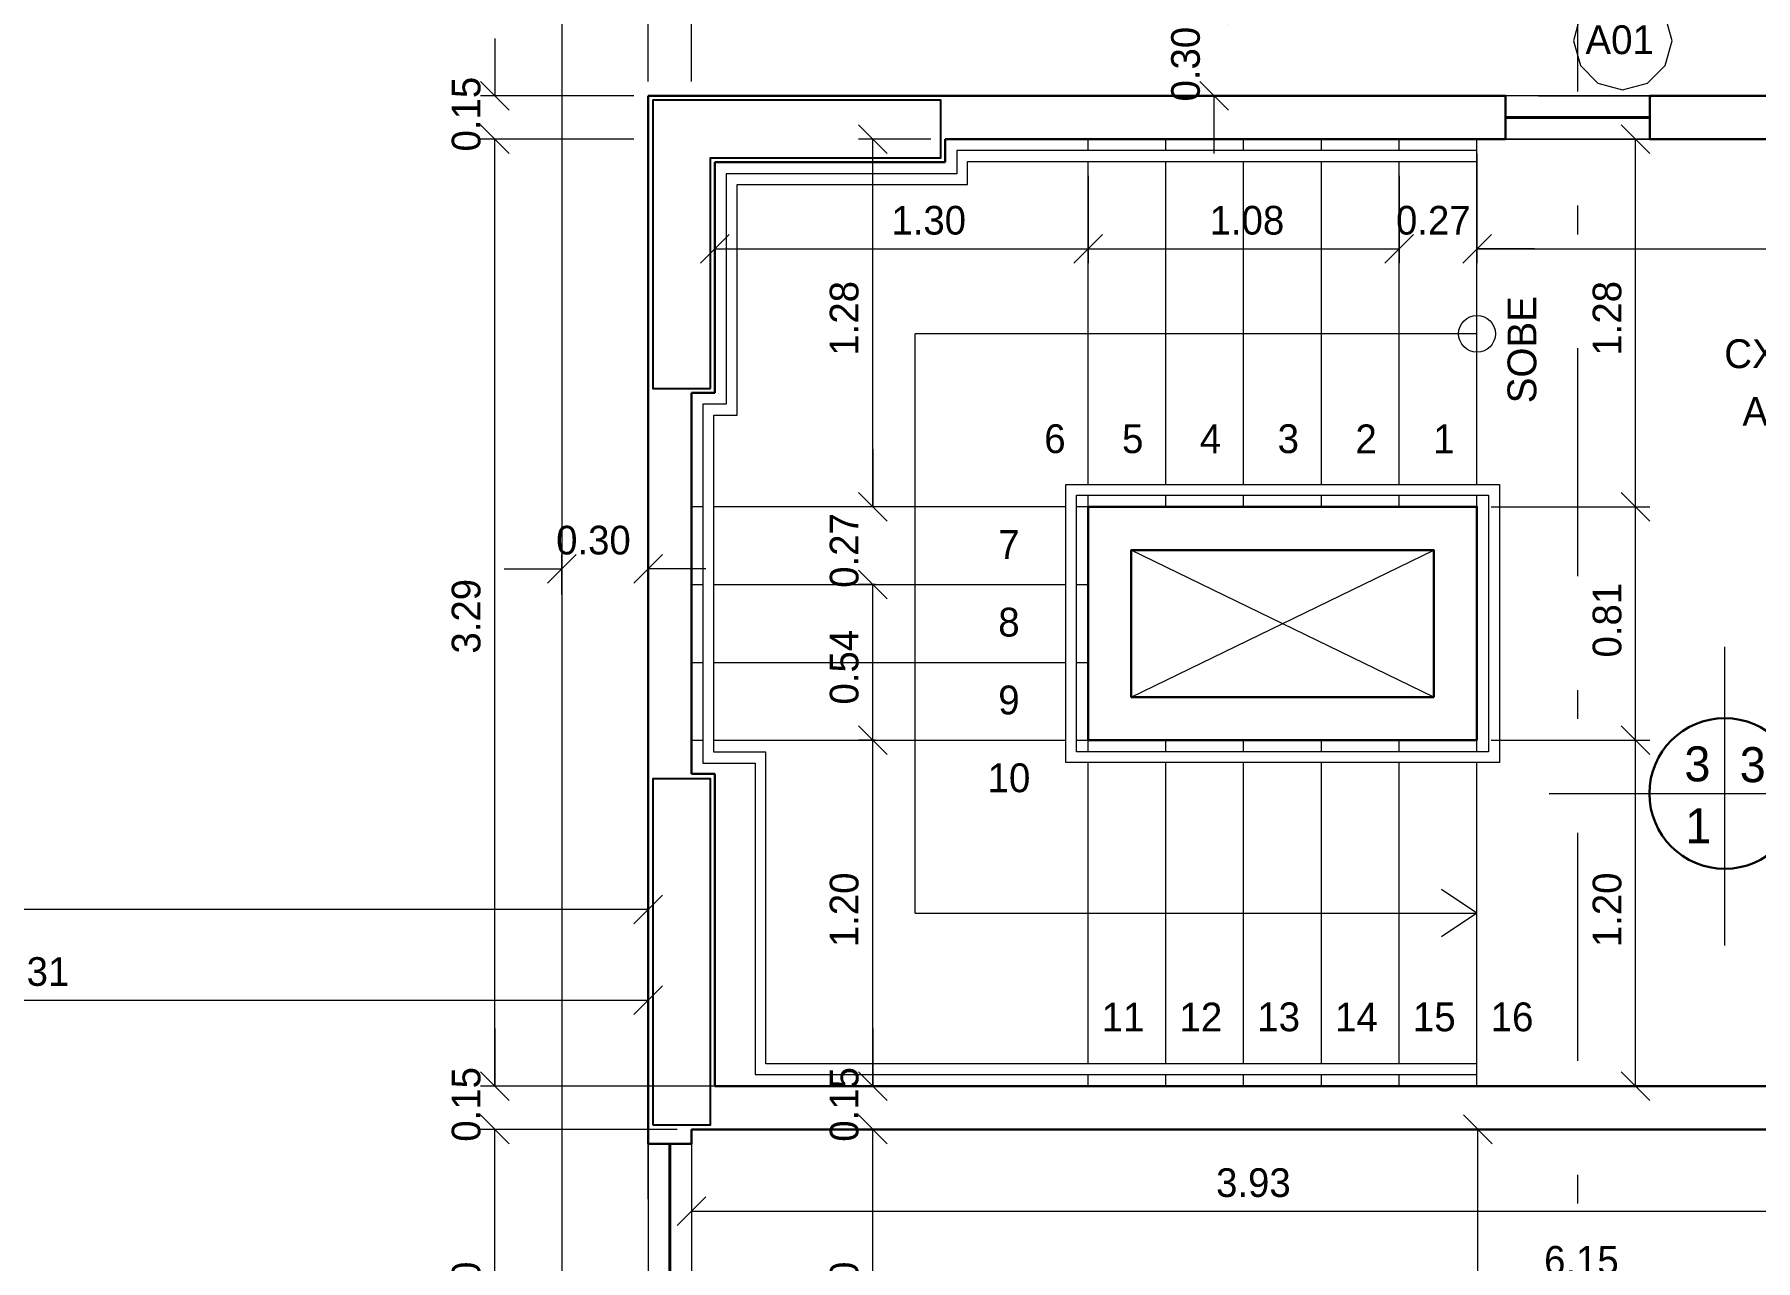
# Model space of a CAD drawing. Header units: metres. Extents: x 3.9 to 63.3, y 8 to 50.1.
# Drawn here: x 25.14 to 31.12, y 22.68 to 26.94 of the extents above; entities that cross this region are included whole.
import ezdxf
from ezdxf.enums import TextEntityAlignment as Align

# ---------------------------------------------------------------- set-up
doc = ezdxf.new("R2010")
doc.units = ezdxf.units.M
doc.header["$MEASUREMENT"] = 0
for name, pattern in [('DGN Style 2', [0.988287, 0.592972, -0.395315]), ('DGN Style 4', [1.582247, 0.790629, -0.395315, 0.000988287, -0.395315]), ('ESTILO_TQS_0001', [1, 0.7, -0.3])]:
    doc.linetypes.add(name, pattern=pattern)
doc.layers.get('Defpoints').update_dxf_attribs({"lineweight": 0})
for name, color, linetype, lineweight in [('00-EDIFICACOES TÉRREO', 7, 'Continuous', 0), ('34 - Mobiliário', 7, 'Continuous', 0), ('CORNIJAS_VAR NA PLANTA PTIPO 1', 7, 'Continuous', 0), ('Level 12', 7, 'Continuous', 0), ('Level 21-1', 7, 'Continuous', 0), ('Level 24-1', 7, 'Continuous', 0), ('Level 3', 7, 'Continuous', 0), ('Level 46', 7, 'Continuous', 0)]:
    doc.layers.add(name, color=color, linetype=linetype, lineweight=lineweight)
doc.layers.add('6', color=6, linetype='Continuous')
doc.styles.add('Style-INTL_ENGINEERING', font='INTL_ENGINEERING.shx')
doc.dimstyles.get("Standard").update_dxf_attribs({"dimtxt": 0.18, "dimasz": 0.18, "dimexe": 0.18, "dimexo": 0.0625, "dimgap": 0.09, "dimtad": 0, "dimtih": 1, "dimtoh": 1, "dimdec": 4, "dimzin": 1, "dimdsep": 46, "dimtxsty": 'Standard', "dimcen": 0, "dimadec": 0, "dimazin": 0, "dimtfac": 1, "dimtdec": 4, "dimtofl": 0, "dimtmove": 0, "dimatfit": 3, "dimfxl": 0, "dimtolj": 1, "dimtzin": 1, "dimarcsym": 0})

# ---------------------------------------------------------------- blocks, each defined once
blk = doc.blocks.new('*U75')
at = {"layer": '34 - Mobiliário', "color": 7, "linetype": 'Continuous', "lineweight": 40}
blk.add_line((0, 0.55), (0, -0.55), dxfattribs=at)
at = {"layer": 'CORNIJAS_VAR NA PLANTA PTIPO 1', "color": 7, "linetype": 'Continuous', "lineweight": 30}
for p, q in [((-0.075, 0.55), (0.075, 0.55)), ((-0.075, -0.55), (0.075, -0.55))]:
    blk.add_line(p, q, dxfattribs=at)
at = {"layer": 'CORNIJAS_VAR NA PLANTA PTIPO 1', "color": 7, "linetype": 'Continuous', "lineweight": 0}
for p, q in [((-0.075, 0.55), (-0.075, -0.55)), ((0.075, 0.55), (0.075, -0.55))]:
    blk.add_line(p, q, dxfattribs=at)
blk = doc.blocks.new('*U87')
at = {"layer": 'Level 21-1', "color": 7, "linetype": 'Continuous', "lineweight": 13, "flags": 128}
blk.add_lwpolyline([(3.5257, 2.4222), (3.5257, 7.2078), (-3.5257, 7.2078), (-3.5257, 2.4222)], dxfattribs=at)
blk = doc.blocks.new('*D139')
at = {"layer": 'Defpoints', "color": 2, "linetype": 'Continuous', "lineweight": 0}
for p, q in [((27.2241, 27.5363), (27.3236, 27.6358)), ((27.2738, 26.7741), (27.2738, 27.6355)), ((33.775, 27.6358), (33.6755, 27.5363)), ((33.7253, 26.7741), (33.7253, 27.6355)), ((27.2738, 27.586), (33.7253, 27.586))]:
    blk.add_line(p, q, dxfattribs=at)
at = {"layer": 'Defpoints'}
for p in [(30.4995, 27.586), (33.7253, 27.586), (27.2738, 26.7246), (33.7253, 26.7246)]:
    blk.add_point(p, dxfattribs=at)
at = {"layer": 'Defpoints', "color": 2, "linetype": 'Continuous', "lineweight": 0, "style": 'Style-INTL_ENGINEERING'}
blk.add_text('6.45', height=0.0995, dxfattribs=at).set_placement((30.355, 27.6853), align=Align.MIDDLE_LEFT)
blk = doc.blocks.new('_Oblique')
at = {"color": 0, "linetype": 'ByBlock', "lineweight": -2}
blk.add_line((0.5, 0.5), (-0.5, -0.5), dxfattribs=at)
blk = doc.blocks.new('*D141')
at = {"layer": 'Defpoints', "color": 2, "linetype": 'Continuous', "lineweight": 0}
for p, q in [((27.3741, 27.2298), (27.4736, 27.3293)), ((27.4238, 26.7741), (27.4238, 27.329)), ((32.75, 27.3293), (32.6505, 27.2298)), ((32.7002, 26.6241), (32.7002, 27.329)), ((27.4238, 27.2795), (32.7002, 27.2795))]:
    blk.add_line(p, q, dxfattribs=at)
at = {"layer": 'Defpoints'}
for p in [(30.062, 27.2795), (32.7002, 27.2795), (27.4238, 26.7246), (32.7002, 26.5746)]:
    blk.add_point(p, dxfattribs=at)
at = {"layer": 'Defpoints', "color": 2, "linetype": 'Continuous', "lineweight": 0, "style": 'Style-INTL_ENGINEERING'}
blk.add_text('5.28', height=0.0995, dxfattribs=at).set_placement((29.9202, 27.3788), align=Align.MIDDLE_LEFT)
blk = doc.blocks.new('*D140')
at = {"layer": 'Defpoints', "color": 2, "linetype": 'Continuous', "lineweight": 0}
for p, q in [((27.3236, 27.3293), (27.2241, 27.2298)), ((27.2738, 26.7741), (27.2738, 27.329)), ((27.3741, 27.2298), (27.4736, 27.3293)), ((27.4238, 26.7741), (27.4238, 27.329)), ((27.2309, 27.2795), (27.2738, 27.2795)), ((27.6233, 27.2795), (27.4238, 27.2795))]:
    blk.add_line(p, q, dxfattribs=at)
at = {"layer": 'Defpoints'}
for p in [(27.3488, 27.2795), (27.4238, 27.2795), (27.2738, 26.7246), (27.4238, 26.7246)]:
    blk.add_point(p, dxfattribs=at)
at = {"layer": 'Defpoints', "color": 2, "linetype": 'Continuous', "lineweight": 0, "style": 'Style-INTL_ENGINEERING'}
blk.add_text('0.15', height=0.0995, dxfattribs=at).set_placement((27.2309, 27.3788), align=Align.MIDDLE_LEFT)
blk = doc.blocks.new('*D151')
at = {"layer": 'Defpoints', "color": 2, "linetype": 'Continuous', "lineweight": 0}
for p, q in [((28.8002, 26.4476), (28.8002, 26.1443)), ((29.8803, 26.4476), (29.8803, 26.1443)), ((28.7505, 26.1441), (28.85, 26.2436)), ((29.93, 26.2436), (29.8305, 26.1441)), ((28.8002, 26.1938), (29.8803, 26.1938))]:
    blk.add_line(p, q, dxfattribs=at)
at = {"layer": 'Defpoints'}
for p in [(28.8002, 26.4971), (29.8803, 26.4971), (29.3403, 26.1938), (29.8803, 26.1938)]:
    blk.add_point(p, dxfattribs=at)
at = {"layer": 'Defpoints', "color": 2, "linetype": 'Continuous', "lineweight": 0, "style": 'Style-INTL_ENGINEERING'}
blk.add_text('1.08', height=0.0995, dxfattribs=at).set_placement((29.2223, 26.2931), align=Align.MIDDLE_LEFT)
blk = doc.blocks.new('*D152')
at = {"layer": 'Defpoints', "color": 2, "linetype": 'Continuous', "lineweight": 0}
for p, q in [((30.1502, 26.5251), (30.1502, 26.1443)), ((29.8803, 26.4476), (29.8803, 26.1443)), ((29.93, 26.2436), (29.8305, 26.1441)), ((30.1005, 26.1441), (30.2, 26.2436)), ((29.6808, 26.1938), (29.8803, 26.1938)), ((30.3498, 26.1938), (30.1502, 26.1938))]:
    blk.add_line(p, q, dxfattribs=at)
at = {"layer": 'Defpoints'}
for p in [(30.1502, 26.5746), (29.8803, 26.4971), (30.0153, 26.1938), (30.1502, 26.1938)]:
    blk.add_point(p, dxfattribs=at)
at = {"layer": 'Defpoints', "color": 2, "linetype": 'Continuous', "lineweight": 0, "style": 'Style-INTL_ENGINEERING'}
blk.add_text('0.27', height=0.0995, dxfattribs=at).set_placement((29.8691, 26.2931), align=Align.MIDDLE_LEFT)
blk = doc.blocks.new('*D153')
at = {"layer": 'Defpoints', "color": 2, "linetype": 'Continuous', "lineweight": 0}
for p, q in [((30.1502, 26.5251), (30.1502, 26.1443)), ((32.7002, 26.5251), (32.7002, 26.1443)), ((30.1005, 26.1441), (30.2, 26.2436)), ((32.75, 26.2436), (32.6505, 26.1441)), ((30.1502, 26.1938), (32.7002, 26.1938))]:
    blk.add_line(p, q, dxfattribs=at)
at = {"layer": 'Defpoints'}
for p in [(30.1502, 26.5746), (32.7002, 26.5746), (31.4252, 26.1938), (32.7002, 26.1938)]:
    blk.add_point(p, dxfattribs=at)
at = {"layer": 'Defpoints', "color": 2, "linetype": 'Continuous', "lineweight": 0, "style": 'Style-INTL_ENGINEERING'}
blk.add_text('2.55', height=0.0995, dxfattribs=at).set_placement((31.2834, 26.2931), align=Align.MIDDLE_LEFT)
blk = doc.blocks.new('*D150')
at = {"layer": 'Defpoints', "color": 2, "linetype": 'Continuous', "lineweight": 0}
for p, q in [((27.5045, 26.4447), (27.5045, 26.1443)), ((28.8002, 26.4476), (28.8002, 26.1443)), ((27.4548, 26.1441), (27.5543, 26.2436)), ((28.85, 26.2436), (28.7505, 26.1441)), ((27.5045, 26.1938), (28.8002, 26.1938))]:
    blk.add_line(p, q, dxfattribs=at)
at = {"layer": 'Defpoints'}
for p in [(27.5045, 26.4942), (28.8002, 26.4971), (28.2358, 26.1938), (28.8002, 26.1938)]:
    blk.add_point(p, dxfattribs=at)
at = {"layer": 'Defpoints', "color": 2, "linetype": 'Continuous', "lineweight": 0, "style": 'Style-INTL_ENGINEERING'}
blk.add_text('1.30', height=0.0995, dxfattribs=at).set_placement((28.1179, 26.2931), align=Align.MIDDLE_LEFT)
blk = doc.blocks.new('*D154')
at = {"layer": 'Defpoints', "color": 2, "linetype": 'Continuous', "lineweight": 0}
for p, q in [((31.3503, 23.2395), (31.3503, 22.8055)), ((27.4235, 23.0895), (27.4235, 22.8055)), ((27.3738, 22.8052), (27.4733, 22.9047)), ((31.4, 22.9047), (31.3005, 22.8052)), ((27.4235, 22.855), (31.3503, 22.855))]:
    blk.add_line(p, q, dxfattribs=at)
at = {"layer": 'Defpoints'}
for p in [(31.3503, 23.289), (27.4235, 23.139), (29.3869, 22.855), (31.3503, 22.855)]:
    blk.add_point(p, dxfattribs=at)
at = {"layer": 'Defpoints', "color": 2, "linetype": 'Continuous', "lineweight": 0, "style": 'Style-INTL_ENGINEERING'}
blk.add_text('3.93', height=0.0995, dxfattribs=at).set_placement((29.2447, 22.9542), align=Align.MIDDLE_LEFT)
blk = doc.blocks.new('*D162')
at = {"layer": 'Defpoints', "color": 2, "linetype": 'Continuous', "lineweight": 0}
for p, q in [((30.6509, 25.3488), (30.7504, 25.2493)), ((30.1998, 25.299), (30.7502, 25.299)), ((30.7007, 24.489), (30.7007, 25.299)), ((30.7504, 24.4393), (30.6509, 24.5388)), ((30.1998, 24.489), (30.7502, 24.489))]:
    blk.add_line(p, q, dxfattribs=at)
at = {"layer": 'Defpoints'}
for p in [(30.1502, 25.299), (30.7007, 25.299), (30.7007, 24.894), (30.1502, 24.489)]:
    blk.add_point(p, dxfattribs=at)
at = {"layer": 'Defpoints', "color": 2, "linetype": 'Continuous', "lineweight": 0, "style": 'Style-INTL_ENGINEERING'}
blk.add_text('0.81', height=0.0995, rotation=90, dxfattribs=at).set_placement((30.6014, 24.7761), align=Align.MIDDLE_LEFT)
blk = doc.blocks.new('*D163')
at = {"layer": 'Defpoints', "color": 2, "linetype": 'Continuous', "lineweight": 0}
for p, q in [((30.6509, 26.6244), (30.7504, 26.5249)), ((30.1998, 26.5746), (30.7502, 26.5746)), ((30.7007, 25.299), (30.7007, 26.5746)), ((30.7504, 25.2493), (30.6509, 25.3488)), ((30.1998, 25.299), (30.7502, 25.299))]:
    blk.add_line(p, q, dxfattribs=at)
at = {"layer": 'Defpoints'}
for p in [(30.1502, 26.5746), (30.7007, 26.5746), (30.7007, 25.9368), (30.1502, 25.299)]:
    blk.add_point(p, dxfattribs=at)
at = {"layer": 'Defpoints', "color": 2, "linetype": 'Continuous', "lineweight": 0, "style": 'Style-INTL_ENGINEERING'}
blk.add_text('1.28', height=0.0995, rotation=90, dxfattribs=at).set_placement((30.6014, 25.8232), align=Align.MIDDLE_LEFT)
blk = doc.blocks.new('*D161')
at = {"layer": 'Defpoints', "color": 2, "linetype": 'Continuous', "lineweight": 0}
for p, q in [((30.6509, 24.5388), (30.7504, 24.4393)), ((30.1998, 24.489), (30.7502, 24.489)), ((30.7007, 23.289), (30.7007, 24.489)), ((30.7504, 23.2393), (30.6509, 23.3388)), ((30.1998, 23.289), (30.7502, 23.289))]:
    blk.add_line(p, q, dxfattribs=at)
at = {"layer": 'Defpoints'}
for p in [(30.1502, 24.489), (30.7007, 24.489), (30.7007, 23.889), (30.1502, 23.289)]:
    blk.add_point(p, dxfattribs=at)
at = {"layer": 'Defpoints', "color": 2, "linetype": 'Continuous', "lineweight": 0, "style": 'Style-INTL_ENGINEERING'}
blk.add_text('1.20', height=0.0995, rotation=90, dxfattribs=at).set_placement((30.6014, 23.7711), align=Align.MIDDLE_LEFT)
blk = doc.blocks.new('*D164')
at = {"layer": 'Defpoints', "color": 2, "linetype": 'Continuous', "lineweight": 0}
for p, q in [((27.3738, 22.5357), (27.4733, 22.6352)), ((27.4235, 21.9886), (27.4235, 22.6349)), ((27.4235, 22.5854), (33.5753, 22.5854)), ((33.625, 22.6352), (33.5255, 22.5357)), ((33.5753, 22.0385), (33.5753, 22.6349))]:
    blk.add_line(p, q, dxfattribs=at)
at = {"layer": 'Defpoints'}
for p in [(30.4994, 22.5854), (33.5753, 22.5854), (33.5753, 21.989), (27.4235, 21.9391)]:
    blk.add_point(p, dxfattribs=at)
at = {"layer": 'Defpoints', "color": 2, "linetype": 'Continuous', "lineweight": 0, "style": 'Style-INTL_ENGINEERING'}
blk.add_text('6.15', height=0.0995, dxfattribs=at).set_placement((30.3831, 22.6847), align=Align.MIDDLE_LEFT)
blk = doc.blocks.new('*D184')
at = {"layer": 'Defpoints', "color": 2, "linetype": 'Continuous', "lineweight": 0}
for p, q in [((26.6912, 23.1888), (26.7907, 23.0893)), ((27.374, 23.139), (26.6915, 23.139)), ((26.741, 21.939), (26.741, 23.139)), ((26.7907, 21.8893), (26.6912, 21.9888)), ((27.1743, 21.939), (26.6915, 21.939))]:
    blk.add_line(p, q, dxfattribs=at)
at = {"layer": 'Defpoints'}
for p in [(26.741, 23.139), (27.4235, 23.139), (26.741, 22.539), (27.2238, 21.939)]:
    blk.add_point(p, dxfattribs=at)
at = {"layer": 'Defpoints', "color": 2, "linetype": 'Continuous', "lineweight": 0, "style": 'Style-INTL_ENGINEERING'}
blk.add_text('1.20', height=0.0995, rotation=90, dxfattribs=at).set_placement((26.6417, 22.4211), align=Align.MIDDLE_LEFT)
blk = doc.blocks.new('*D185')
at = {"layer": 'Defpoints', "color": 2, "linetype": 'Continuous', "lineweight": 0}
for p, q in [((26.741, 23.4885), (26.741, 23.289)), ((26.7907, 23.2393), (26.6912, 23.3388)), ((27.555, 23.289), (26.6915, 23.289)), ((26.6912, 23.1888), (26.7907, 23.0893)), ((27.374, 23.139), (26.6915, 23.139)), ((26.741, 23.0961), (26.741, 23.139))]:
    blk.add_line(p, q, dxfattribs=at)
at = {"layer": 'Defpoints'}
for p in [(26.741, 23.289), (27.6045, 23.289), (26.741, 23.214), (27.4235, 23.139)]:
    blk.add_point(p, dxfattribs=at)
at = {"layer": 'Defpoints', "color": 2, "linetype": 'Continuous', "lineweight": 0, "style": 'Style-INTL_ENGINEERING'}
blk.add_text('0.15', height=0.0995, rotation=90, dxfattribs=at).set_placement((26.6417, 23.0961), align=Align.MIDDLE_LEFT)
blk = doc.blocks.new('*D186')
at = {"layer": 'Defpoints', "color": 2, "linetype": 'Continuous', "lineweight": 0}
for p, q in [((26.6912, 26.6244), (26.7907, 26.5249)), ((27.2243, 26.5746), (26.6915, 26.5746)), ((26.741, 23.289), (26.741, 26.5746)), ((26.7907, 23.2393), (26.6912, 23.3388)), ((27.555, 23.289), (26.6915, 23.289))]:
    blk.add_line(p, q, dxfattribs=at)
at = {"layer": 'Defpoints'}
for p in [(26.741, 26.5746), (27.2738, 26.5746), (26.741, 24.9318), (27.6045, 23.289)]:
    blk.add_point(p, dxfattribs=at)
at = {"layer": 'Defpoints', "color": 2, "linetype": 'Continuous', "lineweight": 0, "style": 'Style-INTL_ENGINEERING'}
blk.add_text('3.29', height=0.0995, rotation=90, dxfattribs=at).set_placement((26.6417, 24.7896), align=Align.MIDDLE_LEFT)
blk = doc.blocks.new('*D187')
at = {"layer": 'Defpoints', "color": 2, "linetype": 'Continuous', "lineweight": 0}
for p, q in [((26.741, 26.9241), (26.741, 26.7246)), ((26.7907, 26.6749), (26.6912, 26.7744)), ((27.2243, 26.7246), (26.6915, 26.7246)), ((26.6912, 26.6244), (26.7907, 26.5249)), ((27.2243, 26.5746), (26.6915, 26.5746)), ((26.741, 26.5317), (26.741, 26.5746))]:
    blk.add_line(p, q, dxfattribs=at)
at = {"layer": 'Defpoints'}
for p in [(26.741, 26.7246), (27.2738, 26.7246), (26.741, 26.6496), (27.2738, 26.5746)]:
    blk.add_point(p, dxfattribs=at)
at = {"layer": 'Defpoints', "color": 2, "linetype": 'Continuous', "lineweight": 0, "style": 'Style-INTL_ENGINEERING'}
blk.add_text('0.15', height=0.0995, rotation=90, dxfattribs=at).set_placement((26.6417, 26.5317), align=Align.MIDDLE_LEFT)
blk = doc.blocks.new('*D195')
at = {"layer": 'Defpoints', "color": 2, "linetype": 'Continuous', "lineweight": 0}
for p, q in [((28.0032, 23.1888), (28.1027, 23.0893)), ((27.473, 23.139), (28.1025, 23.139)), ((28.053, 21.939), (28.053, 23.139)), ((28.1027, 21.8893), (28.0032, 21.9888)), ((28.265, 21.939), (28.0035, 21.939))]:
    blk.add_line(p, q, dxfattribs=at)
at = {"layer": 'Defpoints'}
for p in [(27.4235, 23.139), (28.053, 23.139), (28.053, 22.539), (28.3145, 21.939)]:
    blk.add_point(p, dxfattribs=at)
at = {"layer": 'Defpoints', "color": 2, "linetype": 'Continuous', "lineweight": 0, "style": 'Style-INTL_ENGINEERING'}
blk.add_text('1.20', height=0.0995, rotation=90, dxfattribs=at).set_placement((27.9537, 22.4211), align=Align.MIDDLE_LEFT)
blk = doc.blocks.new('*D196')
at = {"layer": 'Defpoints', "color": 2, "linetype": 'Continuous', "lineweight": 0}
for p, q in [((28.053, 23.4885), (28.053, 23.289)), ((28.1027, 23.2393), (28.0032, 23.3388)), ((27.654, 23.289), (28.1025, 23.289)), ((28.0032, 23.1888), (28.1027, 23.0893)), ((27.473, 23.139), (28.1025, 23.139)), ((28.053, 23.0961), (28.053, 23.139))]:
    blk.add_line(p, q, dxfattribs=at)
at = {"layer": 'Defpoints'}
for p in [(27.6045, 23.289), (28.053, 23.289), (28.053, 23.214), (27.4235, 23.139)]:
    blk.add_point(p, dxfattribs=at)
at = {"layer": 'Defpoints', "color": 2, "linetype": 'Continuous', "lineweight": 0, "style": 'Style-INTL_ENGINEERING'}
blk.add_text('0.15', height=0.0995, rotation=90, dxfattribs=at).set_placement((27.9537, 23.0961), align=Align.MIDDLE_LEFT)
blk = doc.blocks.new('*D197')
at = {"layer": 'Defpoints', "color": 2, "linetype": 'Continuous', "lineweight": 0}
for p, q in [((28.0032, 24.5388), (28.1027, 24.4393)), ((28.0625, 24.489), (28.0035, 24.489)), ((28.053, 23.289), (28.053, 24.489)), ((28.1027, 23.2393), (28.0032, 23.3388)), ((27.654, 23.289), (28.1025, 23.289))]:
    blk.add_line(p, q, dxfattribs=at)
at = {"layer": 'Defpoints'}
for p in [(28.053, 24.489), (28.112, 24.489), (28.053, 23.889), (27.6045, 23.289)]:
    blk.add_point(p, dxfattribs=at)
at = {"layer": 'Defpoints', "color": 2, "linetype": 'Continuous', "lineweight": 0, "style": 'Style-INTL_ENGINEERING'}
blk.add_text('1.20', height=0.0995, rotation=90, dxfattribs=at).set_placement((27.9537, 23.7711), align=Align.MIDDLE_LEFT)
blk = doc.blocks.new('*D198')
at = {"layer": 'Defpoints', "color": 2, "linetype": 'Continuous', "lineweight": 0}
for p, q in [((28.0032, 25.0788), (28.1027, 24.9793)), ((28.0625, 25.029), (28.0035, 25.029)), ((28.053, 24.489), (28.053, 25.029)), ((28.1027, 24.4393), (28.0032, 24.5388)), ((28.0625, 24.489), (28.0035, 24.489))]:
    blk.add_line(p, q, dxfattribs=at)
at = {"layer": 'Defpoints'}
for p in [(28.053, 25.029), (28.112, 25.029), (28.053, 24.759), (28.112, 24.489)]:
    blk.add_point(p, dxfattribs=at)
at = {"layer": 'Defpoints', "color": 2, "linetype": 'Continuous', "lineweight": 0, "style": 'Style-INTL_ENGINEERING'}
blk.add_text('0.54', height=0.0995, rotation=90, dxfattribs=at).set_placement((27.9537, 24.6129), align=Align.MIDDLE_LEFT)
blk = doc.blocks.new('*D199')
at = {"layer": 'Defpoints', "color": 2, "linetype": 'Continuous', "lineweight": 0}
for p, q in [((28.053, 25.4985), (28.053, 25.299)), ((28.1027, 25.2493), (28.0032, 25.3488)), ((28.0625, 25.299), (28.0035, 25.299)), ((28.0032, 25.0788), (28.1027, 24.9793)), ((28.0625, 25.029), (28.0035, 25.029)), ((28.053, 24.8295), (28.053, 25.029))]:
    blk.add_line(p, q, dxfattribs=at)
at = {"layer": 'Defpoints'}
for p in [(28.053, 25.299), (28.112, 25.299), (28.053, 25.164), (28.112, 25.029)]:
    blk.add_point(p, dxfattribs=at)
at = {"layer": 'Defpoints', "color": 2, "linetype": 'Continuous', "lineweight": 0, "style": 'Style-INTL_ENGINEERING'}
blk.add_text('0.27', height=0.0995, rotation=90, dxfattribs=at).set_placement((27.9537, 25.0179), align=Align.MIDDLE_LEFT)
blk = doc.blocks.new('*D200')
at = {"layer": 'Defpoints', "color": 2, "linetype": 'Continuous', "lineweight": 0}
for p, q in [((28.0032, 26.6244), (28.1027, 26.5249)), ((28.255, 26.5746), (28.0035, 26.5746)), ((28.053, 25.299), (28.053, 26.5746)), ((28.1027, 25.2493), (28.0032, 25.3488)), ((28.0625, 25.299), (28.0035, 25.299))]:
    blk.add_line(p, q, dxfattribs=at)
at = {"layer": 'Defpoints'}
for p in [(28.053, 26.5746), (28.3045, 26.5746), (28.053, 25.9368), (28.112, 25.299)]:
    blk.add_point(p, dxfattribs=at)
at = {"layer": 'Defpoints', "color": 2, "linetype": 'Continuous', "lineweight": 0, "style": 'Style-INTL_ENGINEERING'}
blk.add_text('1.28', height=0.0995, rotation=90, dxfattribs=at).set_placement((27.9537, 25.8232), align=Align.MIDDLE_LEFT)
blk = doc.blocks.new('*D218')
at = {"layer": 'Defpoints', "color": 2, "linetype": 'Continuous', "lineweight": 0}
for p, q in [((22.9148, 23.5376), (23.0143, 23.6371)), ((22.9645, 22.7385), (22.9645, 23.6369)), ((27.3236, 23.6371), (27.2241, 23.5376)), ((27.2738, 23.1386), (27.2738, 23.6369)), ((22.9645, 23.5874), (27.2738, 23.5874))]:
    blk.add_line(p, q, dxfattribs=at)
at = {"layer": 'Defpoints'}
for p in [(25.1192, 23.5874), (27.2738, 23.5874), (27.2738, 23.0891), (22.9645, 22.689)]:
    blk.add_point(p, dxfattribs=at)
at = {"layer": 'Defpoints', "color": 2, "linetype": 'Continuous', "lineweight": 0, "style": 'Style-INTL_ENGINEERING'}
blk.add_text('4.31', height=0.0995, dxfattribs=at).set_placement((25.0056, 23.6866), align=Align.MIDDLE_LEFT)
blk = doc.blocks.new('*D240')
at = {"layer": 'Defpoints', "color": 2, "linetype": 'Continuous', "lineweight": 0}
for p, q in [((14.0848, 23.8522), (14.1843, 23.9517)), ((14.1346, 22.7385), (14.1346, 23.9514)), ((27.2738, 23.9019), (14.1346, 23.9019)), ((27.3236, 23.9517), (27.2241, 23.8522)), ((27.2738, 23.4886), (27.2738, 23.9514))]:
    blk.add_line(p, q, dxfattribs=at)
at = {"layer": 'Defpoints'}
for p in [(14.1346, 23.9019), (20.7042, 23.9019), (27.2738, 23.4391), (14.1346, 22.689)]:
    blk.add_point(p, dxfattribs=at)
at = {"layer": 'Defpoints', "color": 2, "linetype": 'Continuous', "lineweight": 0, "style": 'Style-INTL_ENGINEERING'}
blk.add_text('13.14', height=0.0995, dxfattribs=at).set_placement((20.5741, 24.0012), align=Align.MIDDLE_LEFT)
blk = doc.blocks.new('*D317')
at = {"layer": 'Defpoints', "color": 2, "linetype": 'Continuous', "lineweight": 0}
for p, q in [((30.1032, 23.1888), (30.2027, 23.0893)), ((29.6115, 23.139), (30.2024, 23.139)), ((30.1529, 21.609), (30.1529, 23.139)), ((30.2027, 21.5593), (30.1032, 21.6588)), ((30.4601, 21.609), (30.1034, 21.609))]:
    blk.add_line(p, q, dxfattribs=at)
at = {"layer": 'Defpoints'}
for p in [(29.562, 23.139), (30.1529, 23.139), (30.1529, 22.374), (30.5096, 21.609)]:
    blk.add_point(p, dxfattribs=at)
at = {"layer": 'Defpoints', "color": 2, "linetype": 'Continuous', "lineweight": 0, "style": 'Style-INTL_ENGINEERING'}
blk.add_text('1.53', height=0.0995, rotation=90, dxfattribs=at).set_placement((30.0537, 22.2604), align=Align.MIDDLE_LEFT)
blk = doc.blocks.new('INDESP')
at = {"layer": 'Level 3', "color": 131, "linetype": 'Continuous', "lineweight": 0}
for p, q in [((0.01506, -0.01302), (0.01507, 0.01257)), ((0.00001, 0), (0.03099, 0))]:
    blk.add_line(p, q, dxfattribs=at)
at = {"layer": 'Level 3', "color": 131, "linetype": 'Continuous', "lineweight": 13}
blk.add_line((0.0221, 0), (0.02213, 0.00002), dxfattribs=at)
at = {"layer": 'Level 3', "color": 131, "linetype": 'Continuous', "lineweight": 30}
blk.add_circle((0.01505, 0.00001), 0.00645, dxfattribs=at)
at = {"layer": 'Level 3', "color": 131, "linetype": 'Continuous', "lineweight": 30, "style": 'Style-INTL_ENGINEERING'}
for s, p in [('3', (0.01159, 0.00105)), ('3', (0.01633, 0.00098)), ('1', (0.01167, -0.00425))]:
    blk.add_text(s, height=0.003, rotation=0, dxfattribs=at).set_placement(p)
blk = doc.blocks.new('*U346')
at = {"layer": '00-EDIFICACOES TÉRREO', "color": 4, "linetype": 'Continuous', "lineweight": 0, "flags": 128}
blk.add_lwpolyline([(0.00342, 0), (0.00294, 0.00172), (0.00172, 0.00296), (0, 0.00342), (-0.00171, 0.00296), (-0.00296, 0.00172), (-0.00341, 0), (-0.00294, -0.00171), (-0.00172, -0.00295), (-0.00001, -0.00341), (0.00173, -0.00294), (0.00295, -0.00171)], close=True, dxfattribs=at)
at = {"layer": '00-EDIFICACOES TÉRREO', "color": 4, "linetype": 'Continuous', "lineweight": 0, "style": 'Style-INTL_ENGINEERING'}
blk.add_text('A01', height=0.001999, rotation=359.9999, dxfattribs=at).set_placement((-0.00259, -0.00093))
blk = doc.blocks.new('*D377')
at = {"layer": 'Defpoints', "color": 2, "linetype": 'Continuous', "lineweight": 0}
for p, q in [((29.2378, 27.2241), (29.2378, 27.0246)), ((29.2875, 26.9749), (29.188, 27.0744)), ((29.3405, 27.0246), (29.1883, 27.0246)), ((29.188, 26.7744), (29.2875, 26.6749)), ((29.3276, 26.7246), (29.1883, 26.7246)), ((29.2378, 26.5251), (29.2378, 26.7246))]:
    blk.add_line(p, q, dxfattribs=at)
at = {"layer": 'Defpoints'}
for p in [(29.39, 27.0246), (29.2378, 26.8556), (29.2378, 26.7246), (29.3771, 26.7246)]:
    blk.add_point(p, dxfattribs=at)
at = {"layer": 'Defpoints', "color": 2, "linetype": 'Continuous', "lineweight": 0, "style": 'Style-INTL_ENGINEERING'}
blk.add_text('0.30', height=0.0995, rotation=90, dxfattribs=at).set_placement((29.1385, 26.7052), align=Align.MIDDLE_LEFT)
blk = doc.blocks.new('*D385')
at = {"layer": 'Defpoints', "color": 2, "linetype": 'Continuous', "lineweight": 0}
for p, q in [((27.0236, 25.1338), (26.9241, 25.0343)), ((26.9738, 24.9943), (26.9738, 25.1336)), ((27.2241, 25.0343), (27.3236, 25.1338)), ((27.2738, 24.9813), (27.2738, 25.1336)), ((26.7743, 25.0841), (26.9738, 25.0841)), ((27.4733, 25.0841), (27.2738, 25.0841))]:
    blk.add_line(p, q, dxfattribs=at)
at = {"layer": 'Defpoints'}
for p in [(26.9738, 25.0841), (27.1048, 25.0841), (26.9738, 24.9448), (27.2738, 24.9318)]:
    blk.add_point(p, dxfattribs=at)
at = {"layer": 'Defpoints', "color": 2, "linetype": 'Continuous', "lineweight": 0, "style": 'Style-INTL_ENGINEERING'}
blk.add_text('0.30', height=0.0995, dxfattribs=at).set_placement((26.9543, 25.1833), align=Align.MIDDLE_LEFT)
blk = doc.blocks.new('J140B__1')
at = {"color": 7, "linetype": 'Continuous', "lineweight": 30}
for p, q in [((0, 0), (0, 0.15)), ((0.5001, 0), (0.5, 0.15))]:
    blk.add_line(p, q, dxfattribs=at)
at = {"color": 7, "linetype": 'Continuous', "lineweight": 0}
for p, q in [((0, 0.15), (0.5, 0.15)), ((0, 0), (0.5001, 0))]:
    blk.add_line(p, q, dxfattribs=at)
at = {"color": 7, "linetype": 'Continuous', "lineweight": 40}
blk.add_line((0, 0.075), (0.5001, 0.075), dxfattribs=at)

msp = doc.modelspace()

# ---------------------------------------------------------------- linework, layer by layer
at = {"layer": '6', "linetype": 'Continuous'}
msp.add_lwpolyline([(27.4895, 25.7096), (27.4895, 26.5096), (28.2895, 26.5096), (28.2895, 26.7096), (27.2895, 26.7096), (27.2895, 25.7096), (27.4895, 25.7096)], dxfattribs=at)
at = {"layer": '6', "linetype": 'ESTILO_TQS_0001', "ltscale": 0.25}
msp.add_lwpolyline([(28.9503, 25.149), (30.0003, 25.149), (30.0003, 24.639), (28.9503, 24.639)], close=True, dxfattribs=at)
at = {"layer": '6', "linetype": 'Continuous'}
msp.add_lwpolyline([(27.2895, 23.1546), (27.4895, 23.1546), (27.4895, 24.3546), (27.2895, 24.3546)], close=True, dxfattribs=at)
at = {"layer": 'CORNIJAS_VAR NA PLANTA PTIPO 1', "color": 7, "linetype": 'Continuous', "lineweight": 30}
for p, q in [((27.2738, 23.0891), (27.2738, 23.139)), ((27.4238, 23.0891), (27.4238, 23.139))]:
    msp.add_line(p, q, dxfattribs=at)
at = {"layer": 'Defpoints', "color": 3, "linetype": 'DGN Style 4', "lineweight": 0}
msp.add_line((30.4996, 27.5301), (30.4996, 11.4338), dxfattribs=at)
at = {"layer": 'Level 24-1', "color": 7, "linetype": 'DGN Style 2', "lineweight": 0, "flags": 128}
msp.add_lwpolyline([(33.7253, 21.9391), (38.0346, 21.939), (38.0346, 22.689), (46.8646, 22.689), (46.8646, 21.289), (50.6245, 21.289), (50.6245, 14.579), (49.9246, 14.579), (49.9246, 14.079), (49.3745, 13.529), (39.8467, 13.529), (39.2267, 12.909), (31.9114, 12.909), (31.6938, 13.1263), (29.3053, 13.1263), (29.0877, 12.909), (21.7724, 12.909), (21.1524, 13.529), (11.6245, 13.529), (11.0746, 14.079), (11.0746, 14.579), (10.3745, 14.579), (10.3745, 21.289), (14.1346, 21.289), (14.1346, 22.689), (22.9645, 22.689), (22.9645, 21.939), (27.2738, 21.939), (27.2738, 26.7246), (33.7241, 26.7246), (33.7253, 21.9391)], dxfattribs=at)
msp.add_lwpolyline([(33.7253, 21.9391), (38.0346, 21.939), (38.0346, 22.689), (46.8646, 22.689), (46.8646, 21.289), (50.6245, 21.289), (50.6245, 14.579), (49.9246, 14.579), (49.9246, 14.079), (49.3745, 13.529), (39.8467, 13.529), (39.2267, 12.909), (31.9114, 12.909), (31.6938, 13.1263), (29.3053, 13.1263), (29.0877, 12.909), (21.7724, 12.909), (21.1524, 13.529), (11.6245, 13.529), (11.0746, 14.079), (11.0746, 14.579), (10.3745, 14.579), (10.3745, 21.289), (14.1346, 21.289), (14.1346, 22.689), (22.9645, 22.689), (22.9645, 21.939), (27.2738, 21.939), (27.2738, 26.7246), (33.7241, 26.7246), (33.7253, 21.9391)], dxfattribs=at)
at = {"layer": 'Level 46', "color": 7, "linetype": 'Continuous', "lineweight": 30}
for p, q in [((27.2738, 26.7246), (30.2495, 26.7246)), ((27.2738, 23.139), (27.2738, 26.7246)), ((30.7495, 26.7246), (33.7253, 26.7246)), ((28.3045, 26.5746), (30.2495, 26.5746)), ((28.3045, 26.4946), (28.3045, 26.5746)), ((30.7495, 26.5746), (32.7002, 26.5746)), ((27.5045, 26.4942), (28.3045, 26.4946)), ((27.5045, 25.6946), (27.5045, 26.4942)), ((27.4238, 24.373), (27.4238, 25.6946)), ((27.4238, 25.6946), (27.5045, 25.6946)), ((27.5045, 24.373), (27.4238, 24.373)), ((27.5045, 23.289), (27.5045, 24.373)), ((31.3503, 23.289), (27.5045, 23.289)), ((27.4238, 23.139), (31.7002, 23.139))]:
    msp.add_line(p, q, dxfattribs=at)
at = {"layer": 'Level 46', "color": 230, "linetype": 'Continuous', "lineweight": 0}
for p, q in [((28.8002, 26.5346), (28.8002, 26.5746)), ((29.0703, 26.5346), (29.0703, 26.5746)), ((29.3403, 26.5346), (29.3403, 26.5746)), ((29.6103, 26.5346), (29.6103, 26.5746)), ((29.8803, 26.5346), (29.8803, 26.5746)), ((30.1502, 26.5346), (30.1502, 26.5746)), ((28.8002, 25.3765), (28.8002, 26.4971)), ((29.0703, 25.3765), (29.0703, 26.4971)), ((29.3403, 25.3765), (29.3403, 26.4971)), ((29.6103, 25.3765), (29.6103, 26.4971)), ((29.8803, 25.3765), (29.8803, 26.4971)), ((30.1502, 25.3765), (30.1502, 26.4971)), ((30.1502, 25.899), (28.2003, 25.899)), ((28.2003, 23.889), (28.2003, 25.899)), ((28.8002, 25.299), (28.8002, 25.339)), ((29.0703, 25.299), (29.0703, 25.339)), ((29.3403, 25.299), (29.3403, 25.339)), ((29.6103, 25.299), (29.6103, 25.339)), ((29.8803, 25.299), (29.8803, 25.339)), ((30.1502, 25.299), (30.1502, 25.339)), ((27.4638, 25.299), (27.4238, 25.299)), ((28.7228, 25.299), (27.5013, 25.299)), ((28.8002, 25.299), (28.7602, 25.299)), ((27.4238, 25.029), (27.4638, 25.029)), ((27.5013, 25.029), (28.7228, 25.029)), ((28.7602, 25.029), (28.8002, 25.029)), ((27.4238, 24.759), (27.4638, 24.759)), ((27.5013, 24.759), (28.7228, 24.759)), ((28.7602, 24.759), (28.8002, 24.759)), ((27.4238, 24.489), (27.4638, 24.489)), ((27.5013, 24.489), (28.7228, 24.489)), ((28.7602, 24.489), (28.8002, 24.489)), ((28.8002, 24.449), (28.8002, 24.489)), ((29.0703, 24.449), (29.0703, 24.489)), ((29.3403, 24.449), (29.3403, 24.489)), ((29.6103, 24.449), (29.6103, 24.489)), ((29.8803, 24.449), (29.8803, 24.489)), ((30.1502, 24.449), (30.1502, 24.489)), ((28.8002, 23.3665), (28.8002, 24.4115)), ((29.0703, 23.3665), (29.0703, 24.4115)), ((29.3403, 23.3665), (29.3403, 24.4115)), ((29.6103, 23.3665), (29.6103, 24.4115)), ((29.8803, 23.3665), (29.8803, 24.4115)), ((30.1502, 23.3665), (30.1502, 24.4115)), ((30.1502, 23.889), (30.0269, 23.9714)), ((28.2003, 23.889), (30.1502, 23.889)), ((30.1502, 23.889), (30.0269, 23.8067)), ((28.8002, 23.289), (28.8002, 23.329)), ((29.0703, 23.289), (29.0703, 23.329)), ((29.3403, 23.289), (29.3403, 23.329)), ((29.6103, 23.289), (29.6103, 23.329)), ((29.8803, 23.289), (29.8803, 23.329)), ((30.1502, 23.289), (30.1502, 23.329))]:
    msp.add_line(p, q, dxfattribs=at)
at = {"layer": 'Level 46', "color": 7, "linetype": 'Continuous', "lineweight": 0}
for p, q in [((30.0003, 24.639), (28.9503, 25.149)), ((28.9503, 24.639), (30.0003, 25.149))]:
    msp.add_line(p, q, dxfattribs=at)
at = {"layer": 'Level 46', "color": 171, "linetype": 'Continuous', "lineweight": 13, "flags": 128}
for points in [[(30.1502, 26.5346), (28.3445, 26.5346), (28.3445, 26.4546), (27.5445, 26.4546), (27.5445, 25.6546), (27.4638, 25.6546), (27.4638, 24.4096), (27.6445, 24.4096), (27.6445, 23.329), (30.1502, 23.329), (30.1502, 23.3665), (27.682, 23.3665), (27.682, 24.4471), (27.5013, 24.4471), (27.5013, 25.6171), (27.582, 25.6171), (27.582, 26.4171), (28.382, 26.4171), (28.382, 26.4971), (30.1502, 26.4971)], [(30.2278, 24.4115), (28.7228, 24.4115), (28.7228, 25.3765), (30.2278, 25.3765)], [(30.1902, 24.449), (28.7602, 24.449), (28.7602, 25.339), (30.1902, 25.339)]]:
    msp.add_lwpolyline(points, close=True, dxfattribs=at)
at = {"layer": 'Level 46', "color": 7, "linetype": 'Continuous', "lineweight": 30, "flags": 128}
for points in [[(30.1502, 24.489), (28.8002, 24.489), (28.8002, 25.299), (30.1502, 25.299)], [(30.0003, 24.639), (28.9503, 24.639), (28.9503, 25.149), (30.0003, 25.149)]]:
    msp.add_lwpolyline(points, close=True, dxfattribs=at)
at = {"layer": 'Level 46', "color": 230, "linetype": 'Continuous', "lineweight": 0}
msp.add_circle((30.1503, 25.899), 0.0639, dxfattribs=at)

# ---------------------------------------------------------------- block references
at = {"layer": '00-EDIFICACOES TÉRREO', "color": 4, "linetype": 'Continuous', "lineweight": 0, "xscale": 50.00000000487893, "yscale": 50.00000000487893, "zscale": 50.00000000487893, "rotation": 0.0008004141529982}
msp.add_blockref('*U346', (30.656, 26.9159), dxfattribs=at)
at = {"layer": 'CORNIJAS_VAR NA PLANTA PTIPO 1', "color": 7, "linetype": 'Continuous', "lineweight": 30, "extrusion": (0, 0, -1)}
msp.add_blockref('*U75', (-27.3488, 22.5391), dxfattribs=at)
at = {"layer": 'Level 21-1', "color": 7, "linetype": 'Continuous', "lineweight": 13}
msp.add_blockref('*U87', (30.4996, 19.8168), dxfattribs=at)
at = {"layer": 'Level 3', "color": 131, "linetype": 'Continuous', "lineweight": 30, "xscale": 40.50002794240174, "yscale": 40.50002794240174, "zscale": 40.50002794240174, "rotation": 0.0006587766262007}
msp.add_blockref('INDESP', (30.4005, 24.3038), dxfattribs=at)
at = {"layer": 'Level 46', "color": 7, "linetype": 'Continuous', "lineweight": 30, "xscale": 0.9999953433792164, "yscale": 0.9999953433792164, "rotation": 180}
msp.add_blockref('J140B__1', (30.7496, 26.7246), dxfattribs=at)

# ---------------------------------------------------------------- texts
at = {"layer": 'Level 12', "color": 2, "linetype": 'Continuous', "lineweight": 13, "insert": (30.3069, 25.8439), "char_height": 0.1, "attachment_point": 5, "rotation": 90, "line_spacing_factor": 1.200006, "style": 'Style-INTL_ENGINEERING'}
msp.add_mtext('SOBE\\P', dxfattribs=at)
at = {"layer": 'Level 12', "color": 2, "linetype": 'Continuous', "lineweight": 13, "char_height": 0.1, "attachment_point": 5, "line_spacing_factor": 1.200006, "style": 'Style-INTL_ENGINEERING'}
for s, insert in [('CX, ESCADA\\PA: 14.29m2\\P', (31.4133, 25.7293)), ('6\\P', (28.6854, 25.5345)), ('5\\P', (28.9554, 25.5345)), ('4\\P', (29.2254, 25.5345)), ('3\\P', (29.4954, 25.5345)), ('2\\P', (29.7654, 25.5345)), ('1\\P', (30.0354, 25.5345)), ('7\\P', (28.5258, 25.168)), ('8\\P', (28.5258, 24.898)), ('9\\P', (28.5258, 24.628)), ('10\\P', (28.5258, 24.358)), ('11\\P', (28.9218, 23.5286)), ('12\\P', (29.1918, 23.5286)), ('13\\P', (29.4618, 23.5286)), ('14\\P', (29.7318, 23.5286)), ('15\\P', (30.0018, 23.5286)), ('16\\P', (30.2718, 23.5286))]:
    msp.add_mtext(s, dxfattribs=dict(at, insert=insert))

# ---------------------------------------------------------------- dimensions: what is measured, and where the dimension line sits
at = {"layer": 'Defpoints', "color": 2, "linetype": 'Continuous', "lineweight": 0}
for base, p1, p2, picture, middle in [((33.7253, 27.586), (27.2738, 26.7246), (33.7253, 26.7246), '*D139', (30.4995, 27.586)), ((32.7002, 27.2795), (27.4238, 26.7246), (32.7002, 26.5746), '*D141', (30.062, 27.2795)), ((30.1502, 26.1938), (29.8803, 26.4971), (30.1502, 26.5746), '*D152', (30.0153, 26.1938)), ((32.7002, 26.1938), (30.1502, 26.5746), (32.7002, 26.5746), '*D153', (31.4252, 26.1938)), ((29.8803, 26.1938), (28.8002, 26.4971), (29.8803, 26.4971), '*D151', (29.3403, 26.1938)), ((27.2738, 23.5874), (22.9645, 22.689), (27.2738, 23.0891), '*D218', (25.1192, 23.5874)), ((31.3503, 22.855), (27.4235, 23.139), (31.3503, 23.289), '*D154', (29.3869, 22.855)), ((33.5753, 22.5854), (27.4235, 21.9391), (33.5753, 21.989), '*D164', (30.4994, 22.5854))]:
    dim = msp.add_linear_dim(base=base, p1=p1, p2=p2, dimstyle='Standard', override={"dimtxt": 0.0995, "dimasz": 0.0995, "dimexe": 0.0495, "dimexo": 0.0495, "dimgap": 0.0495, "dimtad": 1, "dimtih": 0, "dimtoh": 0, "dimdec": 2, "dimzin": 3, "dimtxsty": 'Style-INTL_ENGINEERING', "dimblk": 'Oblique', "dimclre": 2, "dimtdec": 2, "dimatfit": 1, "dimfrac": 2, "dimtolj": 0, "dimtzin": 3, "dimlwe": 0}, dxfattribs=at)
    dim.commit()
    dim.dimension.update_dxf_attribs({"geometry": picture, "text_midpoint": middle})
for base, p1, p2, picture, middle in [((27.4238, 27.2795), (27.2738, 26.7246), (27.4238, 26.7246), '*D140', (27.3488, 27.2795)), ((28.8002, 26.1938), (27.5045, 26.4942), (28.8002, 26.4971), '*D150', (28.2358, 26.1938))]:
    dim = msp.add_linear_dim(base=base, p1=p1, p2=p2, dimstyle='Standard', override={"dimtxt": 0.0995, "dimasz": 0.0995, "dimexe": 0.0495, "dimexo": 0.0495, "dimgap": 0.0495, "dimtad": 1, "dimtih": 0, "dimtoh": 0, "dimdec": 2, "dimzin": 3, "dimtxsty": 'Style-INTL_ENGINEERING', "dimblk": 'Oblique', "dimclre": 2, "dimtdec": 2, "dimatfit": 1, "dimfrac": 2, "dimtolj": 0, "dimtzin": 3, "dimlwe": 0}, dxfattribs=at)
    dim.commit()
    dim.dimension.update_dxf_attribs({"geometry": picture, "text_midpoint": middle, "dimtype": 160})
for base, p1, p2, angle, picture, middle in [((29.2378, 26.7246), (29.39, 27.0246), (29.3771, 26.7246), 270, '*D377', (29.2378, 26.8556)), ((26.741, 26.7246), (27.2738, 26.5746), (27.2738, 26.7246), 90, '*D187', (26.741, 26.6496)), ((26.9738, 25.0841), (27.2738, 24.9318), (26.9738, 24.9448), 180, '*D385', (27.1048, 25.0841)), ((26.741, 23.289), (27.4235, 23.139), (27.6045, 23.289), 90, '*D185', (26.741, 23.214)), ((28.053, 23.289), (27.4235, 23.139), (27.6045, 23.289), 90, '*D196', (28.053, 23.214))]:
    dim = msp.add_linear_dim(base=base, p1=p1, p2=p2, angle=angle, dimstyle='Standard', override={"dimtxt": 0.0995, "dimasz": 0.0995, "dimexe": 0.0495, "dimexo": 0.0495, "dimgap": 0.0495, "dimtad": 1, "dimtih": 0, "dimtoh": 0, "dimdec": 2, "dimzin": 3, "dimtxsty": 'Style-INTL_ENGINEERING', "dimblk": 'Oblique', "dimclre": 2, "dimtdec": 2, "dimatfit": 1, "dimfrac": 2, "dimtolj": 0, "dimtzin": 3, "dimlwe": 0}, dxfattribs=at)
    dim.commit()
    dim.dimension.update_dxf_attribs({"geometry": picture, "text_midpoint": middle, "dimtype": 160})
for base, p1, p2, angle, override, picture, middle in [((26.741, 26.5746), (27.6045, 23.289), (27.2738, 26.5746), 90, {"dimtxt": 0.0995, "dimasz": 0.0995, "dimexe": 0.0495, "dimexo": 0.0495, "dimgap": 0.0495, "dimtad": 1, "dimtih": 0, "dimtoh": 0, "dimdec": 2, "dimzin": 3, "dimtxsty": 'Style-INTL_ENGINEERING', "dimblk": 'Oblique', "dimclre": 2, "dimtdec": 2, "dimatfit": 1, "dimfrac": 2, "dimtolj": 0, "dimtzin": 3, "dimlwe": 0}, '*D186', (26.741, 24.9318)), ((28.053, 26.5746), (28.112, 25.299), (28.3045, 26.5746), 90, {"dimtxt": 0.0995, "dimasz": 0.0995, "dimexe": 0.0495, "dimexo": 0.0495, "dimgap": 0.0495, "dimtad": 1, "dimtih": 0, "dimtoh": 0, "dimdec": 2, "dimzin": 3, "dimtxsty": 'Style-INTL_ENGINEERING', "dimblk": 'Oblique', "dimclre": 2, "dimtdec": 2, "dimatfit": 1, "dimfrac": 2, "dimtolj": 0, "dimtzin": 3, "dimlwe": 0}, '*D200', (28.053, 25.9368)), ((30.7007, 26.5746), (30.1502, 25.299), (30.1502, 26.5746), 90, {"dimtxt": 0.0995, "dimasz": 0.0995, "dimexe": 0.0495, "dimexo": 0.0495, "dimgap": 0.0495, "dimtad": 1, "dimtih": 0, "dimtoh": 0, "dimdec": 2, "dimzin": 3, "dimtxsty": 'Style-INTL_ENGINEERING', "dimblk": 'Oblique', "dimclre": 2, "dimtdec": 2, "dimatfit": 1, "dimfrac": 2, "dimtolj": 0, "dimtzin": 3, "dimlwe": 0}, '*D163', (30.7007, 25.9368)), ((28.053, 25.299), (28.112, 25.029), (28.112, 25.299), 90, {"dimtxt": 0.0995, "dimasz": 0.0995, "dimexe": 0.0495, "dimexo": 0.0495, "dimgap": 0.0495, "dimtad": 1, "dimtih": 0, "dimtoh": 0, "dimdec": 2, "dimzin": 3, "dimtxsty": 'Style-INTL_ENGINEERING', "dimblk": 'Oblique', "dimclre": 2, "dimtdec": 2, "dimatfit": 1, "dimfrac": 2, "dimtolj": 0, "dimtzin": 3, "dimlwe": 0}, '*D199', (28.053, 25.164)), ((30.7007, 25.299), (30.1502, 24.489), (30.1502, 25.299), 90, {"dimtxt": 0.0995, "dimasz": 0.0995, "dimexe": 0.0495, "dimexo": 0.0495, "dimgap": 0.0495, "dimtad": 1, "dimtih": 0, "dimtoh": 0, "dimdec": 2, "dimzin": 3, "dimtxsty": 'Style-INTL_ENGINEERING', "dimblk": 'Oblique', "dimtdec": 2, "dimatfit": 1, "dimfrac": 2, "dimtolj": 0, "dimtzin": 3}, '*D162', (30.7007, 24.894)), ((28.053, 25.029), (28.112, 24.489), (28.112, 25.029), 90, {"dimtxt": 0.0995, "dimasz": 0.0995, "dimexe": 0.0495, "dimexo": 0.0495, "dimgap": 0.0495, "dimtad": 1, "dimtih": 0, "dimtoh": 0, "dimdec": 2, "dimzin": 3, "dimtxsty": 'Style-INTL_ENGINEERING', "dimblk": 'Oblique', "dimclre": 2, "dimtdec": 2, "dimatfit": 1, "dimfrac": 2, "dimtolj": 0, "dimtzin": 3, "dimlwe": 0}, '*D198', (28.053, 24.759)), ((28.053, 24.489), (27.6045, 23.289), (28.112, 24.489), 90, {"dimtxt": 0.0995, "dimasz": 0.0995, "dimexe": 0.0495, "dimexo": 0.0495, "dimgap": 0.0495, "dimtad": 1, "dimtih": 0, "dimtoh": 0, "dimdec": 2, "dimzin": 3, "dimtxsty": 'Style-INTL_ENGINEERING', "dimblk": 'Oblique', "dimclre": 2, "dimtdec": 2, "dimatfit": 1, "dimfrac": 2, "dimtolj": 0, "dimtzin": 3, "dimlwe": 0}, '*D197', (28.053, 23.889)), ((30.7007, 24.489), (30.1502, 23.289), (30.1502, 24.489), 90, {"dimtxt": 0.0995, "dimasz": 0.0995, "dimexe": 0.0495, "dimexo": 0.0495, "dimgap": 0.0495, "dimtad": 1, "dimtih": 0, "dimtoh": 0, "dimdec": 2, "dimzin": 3, "dimtxsty": 'Style-INTL_ENGINEERING', "dimblk": 'Oblique', "dimclre": 2, "dimtdec": 2, "dimatfit": 1, "dimfrac": 2, "dimtolj": 0, "dimtzin": 3, "dimlwe": 0}, '*D161', (30.7007, 23.889)), ((14.1346, 23.9019), (27.2738, 23.4391), (14.1346, 22.689), 180, {"dimtxt": 0.0995, "dimasz": 0.0995, "dimexe": 0.0495, "dimexo": 0.0495, "dimgap": 0.0495, "dimtad": 1, "dimtih": 0, "dimtoh": 0, "dimdec": 2, "dimzin": 3, "dimtxsty": 'Style-INTL_ENGINEERING', "dimblk": 'Oblique', "dimclre": 2, "dimtdec": 2, "dimatfit": 1, "dimtolj": 0, "dimtzin": 3, "dimlwe": 0}, '*D240', (20.7042, 23.9019)), ((26.741, 23.139), (27.2238, 21.939), (27.4235, 23.139), 90, {"dimtxt": 0.0995, "dimasz": 0.0995, "dimexe": 0.0495, "dimexo": 0.0495, "dimgap": 0.0495, "dimtad": 1, "dimtih": 0, "dimtoh": 0, "dimdec": 2, "dimzin": 3, "dimtxsty": 'Style-INTL_ENGINEERING', "dimblk": 'Oblique', "dimclre": 2, "dimtdec": 2, "dimatfit": 1, "dimfrac": 2, "dimtolj": 0, "dimtzin": 3, "dimlwe": 0}, '*D184', (26.741, 22.539)), ((28.053, 23.139), (28.3145, 21.939), (27.4235, 23.139), 90, {"dimtxt": 0.0995, "dimasz": 0.0995, "dimexe": 0.0495, "dimexo": 0.0495, "dimgap": 0.0495, "dimtad": 1, "dimtih": 0, "dimtoh": 0, "dimdec": 2, "dimzin": 3, "dimtxsty": 'Style-INTL_ENGINEERING', "dimblk": 'Oblique', "dimclre": 2, "dimtdec": 2, "dimatfit": 1, "dimfrac": 2, "dimtolj": 0, "dimtzin": 3, "dimlwe": 0}, '*D195', (28.053, 22.539)), ((30.1529, 23.139), (30.5096, 21.609), (29.562, 23.139), 90, {"dimtxt": 0.0995, "dimasz": 0.0995, "dimexe": 0.0495, "dimexo": 0.0495, "dimgap": 0.0495, "dimtad": 1, "dimtih": 0, "dimtoh": 0, "dimdec": 2, "dimzin": 3, "dimtxsty": 'Style-INTL_ENGINEERING', "dimblk": 'Oblique', "dimclre": 2, "dimtdec": 2, "dimatfit": 1, "dimtolj": 0, "dimtzin": 3, "dimlwe": 0}, '*D317', (30.1529, 22.374))]:
    dim = msp.add_linear_dim(base=base, p1=p1, p2=p2, angle=angle, dimstyle='Standard', override=override, dxfattribs=at)
    dim.commit()
    dim.dimension.update_dxf_attribs({"geometry": picture, "text_midpoint": middle})

doc.saveas('drawing.dxf')
